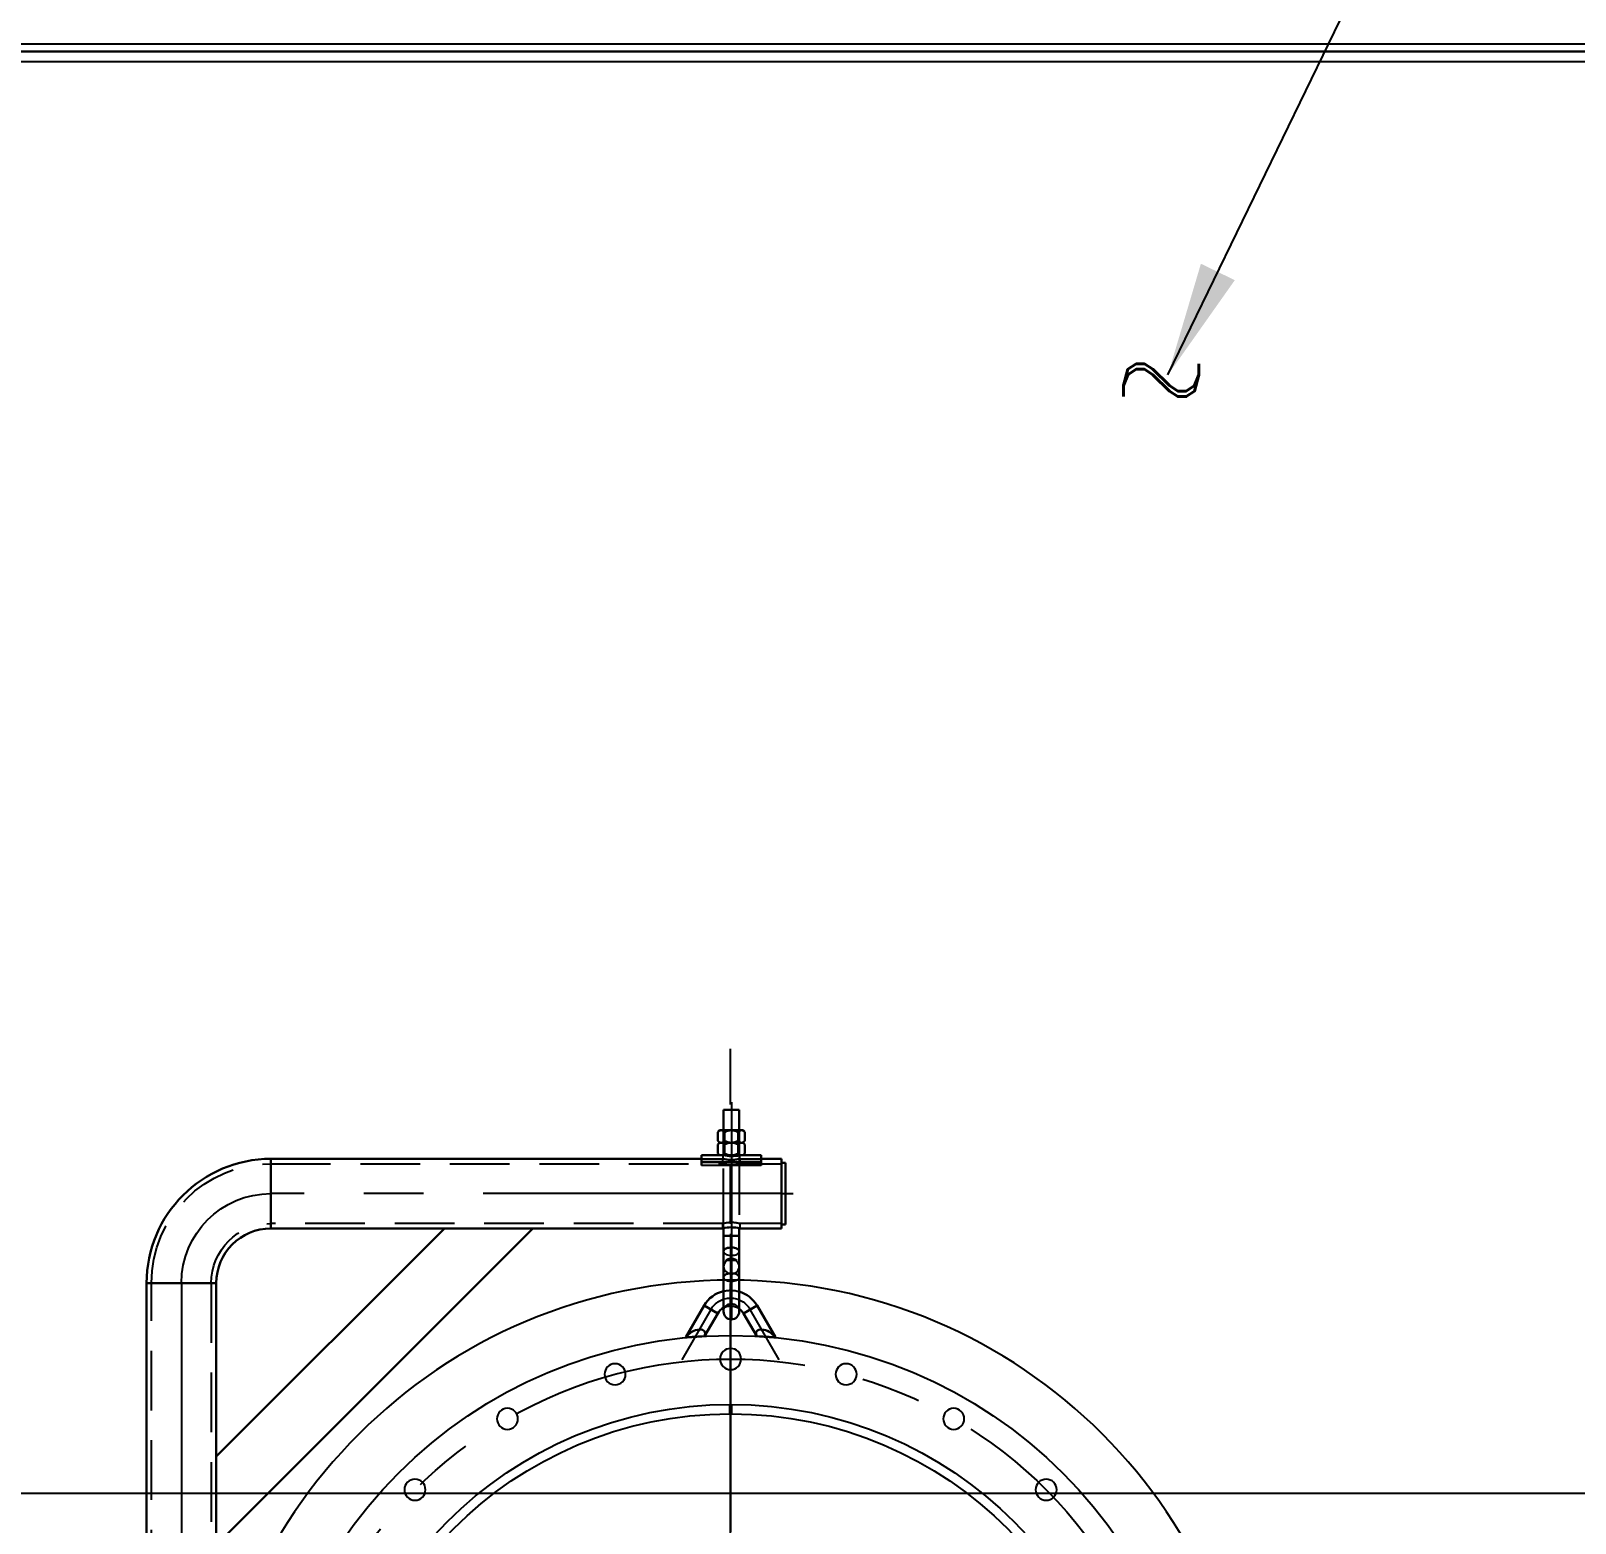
# Model space of a CAD drawing. Extents: x -1889 to 6398, y -470 to 1122.
# Drawn here: x 417 to 494.7, y 343.3 to 418.3 of the extents above; entities that cross this region are included whole.
import ezdxf
from ezdxf.enums import TextEntityAlignment as Align

# ---------------------------------------------------------------- set-up
doc = ezdxf.new("R2010")
doc.units = 0
doc.header["$LTSCALE"] = 12
doc.header["$MEASUREMENT"] = 0
doc.header["$PDMODE"] = 33
doc.header["$PDSIZE"] = -0.5
doc.linetypes.add('CENTER', pattern=[2, 1.25, -0.25, 0.25, -0.25])
doc.linetypes.add('HIDDEN', pattern=[0.375, 0.25, -0.125])
doc.layers.get('Defpoints').update_dxf_attribs({"linetype": 'CONTINUOUS'})
for name, color, linetype in [('6X20', 3, 'CONTINUOUS'), ('CENTER', 6, 'CENTER'), ('COVER', 3, 'CONTINUOUS'), ('DIM', 1, 'CONTINUOUS'), ('NECK', 242, 'CONTINUOUS'), ('REPAD', 7, 'CONTINUOUS'), ('SHELL', 40, 'CONTINUOUS'), ('TEXT', 4, 'CONTINUOUS')]:
    doc.layers.add(name, color=color, linetype=linetype)
for name, color, linetype, lineweight in [('AM_0', 7, 'CONTINUOUS', 30), ('AM_3', 6, 'HIDDEN', 25), ('AM_7', 142, 'CENTER', 25)]:
    doc.layers.add(name, color=color, linetype=linetype, lineweight=lineweight)
doc.styles.add('ROMANS', font='ROMANS.shx', dxfattribs={"width": 0.85, "height": 5.76})
doc.styles.get("Standard").update_dxf_attribs({"font": 'sanss___.ttf'})
doc.dimstyles.get("Standard").update_dxf_attribs({"dimtxt": 0.18, "dimasz": 0.18, "dimexe": 0.18, "dimexo": 0.0625, "dimgap": 0.09, "dimtad": 0, "dimtih": 1, "dimtoh": 1, "dimdec": 4, "dimzin": 0, "dimdsep": 46, "dimtxsty": 'Standard', "dimcen": 0.09, "dimadec": 0, "dimazin": 0, "dimtfac": 1, "dimtdec": 4, "dimtofl": 0, "dimtmove": 0, "dimatfit": 3, "dimfxl": 1, "dimtolj": 1, "dimtzin": 0, "dimarcsym": 0})

# ---------------------------------------------------------------- blocks, each defined once
blk = doc.blocks.new('*D208')
at = {"layer": 'Defpoints', "color": 0, "transparency": 16777216}
for p in [(505.303, 488.668), (384.928, 465.163), (505.303, 417.295)]:
    blk.add_point(p, dxfattribs=at)
at = {"layer": 'DIM', "color": 0, "lineweight": -2, "transparency": 16777216}
for p, q in [((384.928, 471.163), (384.928, 491.668)), ((505.303, 423.295), (505.303, 491.668)), ((390.688, 488.668), (425.271, 488.668)), ((499.543, 488.668), (464.96, 488.668))]:
    blk.add_line(p, q, dxfattribs=at)
at = {"layer": 'DIM', "color": 0, "transparency": 16777216}
for points in [[(390.688, 489.628), (390.688, 487.708), (384.928, 488.668)], [(499.543, 489.628), (499.543, 487.708), (505.303, 488.668)]]:
    blk.add_solid(points, dxfattribs=at)
at = {"layer": 'DIM', "color": 0, "transparency": 16777216, "char_height": 5.76, "attachment_point": 5, "style": 'ROMANS'}
for s, insert in [('\\A1;10\'-0{\\H1x;\\S3/8;}"', (445.115, 496.348)), ('\\A1;[120 3/8]\\P(ROOF)', (445.115, 477.971))]:
    blk.add_mtext(s, dxfattribs=dict(at, insert=insert))
blk = doc.blocks.new('A$C8cebc589')
at = {"layer": 'AM_0'}
for p, q in [((-0.432, 50.72), (-0.432, 49.697)), ((-0.432, 50.72), (0.355, 50.72)), ((0.355, 49.697), (0.355, 50.72)), ((-0.629, 49.697), (-0.721, 49.605)), ((-0.629, 49.697), (-0.55, 49.697)), ((-0.55, 49.697), (-0.039, 49.697)), ((-0.039, 49.697), (0.473, 49.697)), ((0.473, 49.697), (0.552, 49.697)), ((0.643, 49.605), (0.552, 49.697)), ((-0.721, 49.158), (-0.721, 49.605)), ((-0.721, 49.158), (-0.629, 49.067)), ((-0.629, 49.067), (-0.721, 48.976)), ((-0.721, 48.528), (-0.721, 48.976)), ((-0.629, 49.067), (-0.55, 49.067)), ((-0.55, 49.067), (-0.039, 49.067)), ((-0.38, 49.158), (-0.38, 49.605)), ((-0.38, 48.528), (-0.38, 48.976)), ((-0.039, 49.067), (0.473, 49.067)), ((0.302, 49.158), (0.302, 49.605)), ((0.302, 48.528), (0.302, 48.976)), ((0.473, 49.067), (0.552, 49.067)), ((0.552, 49.067), (0.643, 49.158)), ((0.643, 48.976), (0.552, 49.067)), ((0.643, 49.158), (0.643, 49.605)), ((0.643, 48.528), (0.643, 48.976)), ((-1.535, 48.258), (-2.558, 48.258)), ((-2.558, 44.758), (-2.558, 48.258)), ((-0.629, 48.437), (-1.535, 48.437)), ((-1.535, 48.088), (-1.535, 48.437)), ((-0.721, 48.528), (-0.629, 48.437)), ((-0.629, 48.437), (-0.55, 48.437)), ((-0.55, 48.437), (-0.039, 48.437)), ((-0.432, 48.437), (-0.432, 48.433)), ((-0.039, 48.437), (0.473, 48.437)), ((0.355, 48.433), (0.355, 48.437)), ((0.473, 48.437), (0.552, 48.437)), ((0.552, 48.437), (0.643, 48.528)), ((1.457, 48.437), (0.552, 48.437)), ((1.457, 48.088), (1.457, 48.437)), ((23.111, 48.258), (1.457, 48.258)), ((23.111, 44.758), (23.111, 48.258)), ((-2.558, 48.063), (-2.755, 48.063)), ((-2.755, 48.063), (-2.755, 44.953)), ((-1.535, 48.088), (-1.535, 47.941)), ((-1.535, 48.088), (1.457, 48.088)), ((1.457, 48.088), (1.457, 47.941)), ((-2.755, 44.953), (-2.558, 44.953)), ((-2.558, 44.758), (-0.469, 44.758)), ((-0.432, 44.767), (-0.432, 44.382)), ((-0.432, 44.382), (-0.432, 43.6)), ((-0.432, 44.382), (0.355, 44.382)), ((0.355, 44.382), (0.355, 44.767)), ((0.355, 43.6), (0.355, 44.382)), ((0.389, 44.758), (9.937, 44.758)), ((9.937, 44.758), (25.861, 28.834)), ((14.391, 44.758), (9.937, 44.758)), ((14.391, 44.758), (23.111, 44.758)), ((25.861, 33.288), (14.391, 44.758)), ((-0.432, 43.6), (-0.432, 42.302)), ((0.355, 42.302), (0.355, 43.6)), ((-0.432, 42.302), (-0.432, 40.579)), ((0.355, 40.579), (0.355, 42.302)), ((25.861, 42.008), (25.861, 33.288)), ((25.861, 42.008), (29.361, 42.008)), ((29.361, 25.197), (29.361, 42.008)), ((-1.33, 40.879), (-2.25, 39.285)), ((-1.33, 40.879), (-0.648, 40.485)), ((-1.313, 39.334), (-0.648, 40.485)), ((1.33, 40.879), (0.648, 40.485)), ((0.648, 40.485), (1.313, 39.334)), ((2.25, 39.285), (1.33, 40.879)), ((-2.25, 39.285), (-2.248, 39.285)), ((-1.315, 39.334), (-2.248, 39.285)), ((-1.315, 39.334), (-1.313, 39.334)), ((1.315, 39.334), (1.313, 39.334)), ((1.315, 39.334), (2.248, 39.285)), ((2.25, 39.285), (2.248, 39.285)), ((25.861, 28.834), (25.861, 33.288))]:
    blk.add_line(p, q, dxfattribs=at)
at = {"layer": 'AM_0', "flags": 128}
for points in [[(-0.432, 43.6), (-0.425, 43.638), (-0.404, 43.674), (-0.37, 43.708), (-0.324, 43.738), (-0.267, 43.763), (-0.202, 43.782), (-0.132, 43.795), (-0.057, 43.8), (0.017, 43.798), (0.09, 43.789), (0.158, 43.773), (0.219, 43.751), (0.271, 43.724), (0.311, 43.692), (0.339, 43.656), (0.353, 43.619), (0.355, 43.6)], [(-0.432, 42.302), (-0.425, 42.34), (-0.404, 42.377), (-0.37, 42.411), (-0.324, 42.441), (-0.267, 42.466), (-0.202, 42.485), (-0.132, 42.497), (-0.057, 42.503), (0.017, 42.501), (0.09, 42.492), (0.158, 42.476), (0.219, 42.454), (0.271, 42.426), (0.311, 42.394), (0.339, 42.359), (0.353, 42.321), (0.355, 42.302)]]:
    blk.add_lwpolyline(points, dxfattribs=at)
at = {"layer": 'AM_0'}
for centre, radius, start, end in [((-0.532, 49.459), 0.239, 94.28593, 142.08764), ((-0.569, 49.457), 0.24, 38.09652, 85.52991), ((-0.019, 48.941), 0.756, 91.50381, 118.49619), ((-0.058, 48.941), 0.756, 61.49657, 88.50343), ((0.491, 49.457), 0.24, 94.47009, 141.90348), ((0.455, 49.459), 0.239, 37.91236, 85.71407), ((-0.531, 49.307), 0.24, 218.09652, 265.52991), ((-0.532, 48.829), 0.239, 94.28593, 142.08764), ((-0.568, 49.305), 0.239, 274.28593, 322.08764), ((-0.569, 48.827), 0.24, 38.09652, 85.52991), ((-0.019, 49.824), 0.757, 241.5178, 268.4822), ((-0.019, 48.311), 0.756, 91.50381, 118.49619), ((-0.058, 49.822), 0.755, 271.48194, 298.51806), ((-0.058, 48.311), 0.756, 61.49657, 88.50343), ((0.491, 49.305), 0.239, 217.91236, 265.71407), ((0.491, 48.827), 0.24, 94.47009, 141.90348), ((0.454, 49.307), 0.24, 274.47009, 321.90348), ((0.455, 48.829), 0.239, 37.91236, 85.71407), ((-0.531, 48.677), 0.24, 218.09652, 265.52991), ((-0.568, 48.675), 0.239, 274.28593, 322.08764), ((-0.039, 50.342), 1.95, 257.92126, 282.23966), ((-0.019, 49.194), 0.757, 241.5178, 268.4822), ((-0.058, 49.192), 0.755, 271.48194, 298.51806), ((0.491, 48.675), 0.239, 217.91236, 265.71407), ((0.454, 48.677), 0.24, 274.47009, 321.90348), ((23.111, 42.008), 6.25, 0, 90), ((-0.032, 43.008), 1.804, 90.21798, 104.03747), ((-0.047, 42.997), 1.816, 76.09739, 89.73644), ((23.111, 42.008), 2.75, 0, 90), ((0, 40.111), 1.535, 106.35825, 150), ((0, 40.111), 1.535, 30, 76.63356), ((0, 40.111), 0.748, 125.31759, 150), ((-0.039, 40.579), 0.394, 180, 0), ((0, 40.111), 0.748, 30, 61.67168)]:
    blk.add_arc(centre, radius, start, end, dxfattribs=at)
for centre, major_axis, start_param, end_param in [((-1.805, 39.268), (0.497, 0.305), 5.597955, 8.539212), ((1.805, 39.268), (0.497, -0.305), 0.885566, 3.826823)]:
    blk.add_ellipse(centre, major_axis=major_axis, ratio=0.542956, start_param=start_param, end_param=end_param, dxfattribs=at)
at = {"layer": 'AM_3'}
for p, q in [((-0.432, 49.697), (-0.432, 48.437)), ((-0.379, 49.697), (-0.379, 49.067)), ((0.302, 49.067), (0.302, 49.697)), ((0.355, 48.437), (0.355, 49.697)), ((-0.379, 49.067), (-0.379, 48.437)), ((0.302, 48.437), (0.302, 49.067)), ((-0.467, 48.258), (-1.535, 48.258)), ((-0.447, 48.24), (-1.535, 48.24)), ((-0.472, 48.258), (-0.472, 48.008)), ((-0.452, 48.437), (-0.452, 48.239)), ((-0.432, 48.433), (-0.432, 44.767)), ((-0.068, 48.205), (0.016, 48.205)), ((0.355, 44.767), (0.355, 48.433)), ((0.375, 48.24), (0.375, 48.437)), ((1.457, 48.24), (0.375, 48.24)), ((1.457, 48.258), (0.392, 48.258)), ((0.394, 48.009), (0.394, 48.258)), ((-0.467, 48.01), (-2.558, 48.01)), ((-1.535, 47.941), (-1.535, 47.927)), ((-1.535, 47.927), (1.457, 47.927)), ((-0.071, 47.948), (0.007, 47.948)), ((23.111, 48.01), (0.391, 48.01)), ((1.457, 47.941), (1.457, 47.927)), ((-0.007, 45.068), (-0.084, 45.068)), ((-2.558, 45.006), (-0.469, 45.006)), ((-0.472, 45.007), (-0.472, 44.758)), ((0.355, 44.382), (-0.432, 44.382)), ((-0.009, 44.811), (-0.093, 44.81)), ((0.389, 45.006), (23.111, 45.006)), ((0.394, 44.758), (0.394, 45.007)), ((-0.311, 43.146), (0.233, 43.146)), ((-0.237, 43.203), (-0.257, 43.19)), ((26.109, 42.008), (26.109, -0.394)), ((29.113, -0.394), (29.113, 42.008)), ((-0.648, 40.485), (-1.33, 40.879)), ((0.648, 40.485), (1.33, 40.879)), ((-0.04, 35.905), (-0.039, 35.433)), ((0.039, 35.433), (0.04, 35.905))]:
    blk.add_line(p, q, dxfattribs=at)
at = {"layer": 'AM_3', "flags": 128}
for points in [[(0.355, 43.6), (0.353, 43.581), (0.339, 43.543), (0.311, 43.508), (0.271, 43.476), (0.219, 43.448), (0.158, 43.426), (0.09, 43.41), (0.017, 43.401), (-0.057, 43.399), (-0.132, 43.405), (-0.202, 43.417), (-0.267, 43.436), (-0.324, 43.461), (-0.37, 43.491), (-0.404, 43.525), (-0.425, 43.562), (-0.432, 43.6), (-0.432, 43.6)], [(0.257, 42.6), (0.156, 42.52), (0.096, 42.492), (0.028, 42.474), (-0.095, 42.473), (-0.202, 42.504), (-0.299, 42.565), (-0.379, 42.66), (-0.427, 42.783), (-0.432, 42.848), (-0.424, 42.916), (-0.404, 42.977), (-0.37, 43.036), (-0.276, 43.127), (-0.157, 43.181), (-0.028, 43.198), (0.097, 43.176), (0.208, 43.12), (0.293, 43.035), (0.344, 42.928), (0.353, 42.807), (0.316, 42.684), (0.257, 42.6)], [(-0.203, 43.217), (-0.228, 43.207), (-0.311, 43.146)], [(0.174, 43.193), (0.124, 43.221), (0.115, 43.225)], [(0.233, 43.146), (0.182, 43.188), (0.137, 43.213)], [(0.355, 42.302), (0.353, 42.283), (0.339, 42.246), (0.311, 42.21), (0.271, 42.178), (0.219, 42.151), (0.158, 42.128), (0.09, 42.113), (0.017, 42.104), (-0.057, 42.102), (-0.132, 42.107), (-0.202, 42.12), (-0.267, 42.139), (-0.324, 42.164), (-0.37, 42.194), (-0.404, 42.228), (-0.425, 42.264), (-0.432, 42.302), (-0.432, 42.302)]]:
    blk.add_lwpolyline(points, dxfattribs=at)
at = {"layer": 'AM_3'}
for centre, radius, start, end in [((-0.03, 50.019), 1.816, 256.09739, 269.73644), ((-0.039, 49.946), 1.755, 256.56017, 283.62108), ((-0.046, 50.007), 1.804, 270.21798, 284.03747), ((-0.027, 49.527), 1.581, 253.84558, 269.57615), ((-0.049, 49.514), 1.568, 270.35829, 286.28578), ((23.111, 42.008), 6.002, 0, 90), ((-0.029, 43.502), 1.568, 90.35829, 106.28578), ((-0.05, 43.489), 1.581, 73.84558, 89.57615), ((23.111, 42.008), 2.998, 0, 90), ((-0.039, 42.862), 0.394, 46.26684, 133.73316), ((0, 40.111), 1.535, 76.63356, 106.35825), ((-0.039, 40.579), 0.394, 0, 180), ((0, 40.111), 0.748, 61.67168, 125.31759)]:
    blk.add_arc(centre, radius, start, end, dxfattribs=at)
at = {"layer": 'AM_7'}
for p, q in [((-0.039, 51.114), (-0.039, 40.185)), ((-2.558, 46.508), (-3.149, 46.508)), ((-2.558, 46.508), (23.111, 46.508)), ((27.611, 42.008), (27.611, -0.787)), ((-2.447, 38.156), (-0.989, 40.682)), ((0.989, 40.682), (2.447, 38.156))]:
    blk.add_line(p, q, dxfattribs=at)
for centre, radius, start, end in [((23.111, 42.008), 4.5, 0, 90), ((0, 40.111), 1.142, 30, 150)]:
    blk.add_arc(centre, radius, start, end, dxfattribs=at)
at = {"layer": 'CENTER'}
blk.add_line((0, -45.009), (0, 53.791), dxfattribs=at)
blk.add_arc((0, 15.748), 22.441, 0, 180.06511, dxfattribs=at)
at = {"layer": 'COVER'}
for centre in [(0, 38.189), (-5.808, 37.424), (5.808, 37.424), (-11.22, 35.182), (11.22, 35.182), (-15.868, 31.616), (15.868, 31.616)]:
    blk.add_circle(centre, 0.531, dxfattribs=at)
blk.add_arc((0, 15.748), 23.622, 0, 180, dxfattribs=at)
at = {"layer": 'NECK'}
for radius, start, end in [(20.157, 0, 180), (19.685, 90.11459, 180), (19.685, 0, 89.88541)]:
    blk.add_arc((0, 15.748), radius, start, end, dxfattribs=at)

msp = doc.modelspace()

# ---------------------------------------------------------------- linework, layer by layer
at = {"layer": '6X20'}
for p, q in [((512.12783, 417.67039), (318.92783, 417.67039)), ((512.12783, 417.29539), (318.92783, 417.29539))]:
    msp.add_line(p, q, dxfattribs=at)
at = {"layer": 'CENTER'}
msp.add_line((452.21615, 357.84895), (452.21615, 269.24183), dxfattribs=at)
at = {"layer": 'REPAD'}
msp.add_lwpolyline([(465.52421, 274.79539, 0.26690306), (478.65365, 297.63914), (478.65365, 329.07664, 1), (425.77865, 329.07664), (425.77865, 297.63914, 0.26690306), (438.90809, 274.79539)], format="xyb", dxfattribs=at)
at = {"layer": 'SHELL'}
for p, q in [((318.55283, 417.29539), (505.30283, 417.29539)), ((318.55283, 416.79539), (505.30283, 416.79539)), ((264.92783, 344.79539), (504.92783, 344.79539))]:
    msp.add_line(p, q, dxfattribs=at)

# ---------------------------------------------------------------- block references
at = {"layer": 'COVER', "xscale": -1}
msp.add_blockref('A$C8cebc589', (452.21615, 313.35789), dxfattribs=at)

# ---------------------------------------------------------------- texts
at = {"layer": 'TEXT', "style": 'ROMANS', "width": 0.85}
msp.add_text('~', height=5.76, dxfattribs=at).set_placement((476.38537, 401.18222), align=Align.MIDDLE_RIGHT)

# ---------------------------------------------------------------- dimensions: what is measured, and where the dimension line sits
at = {"layer": 'DIM'}
dim = msp.add_linear_dim(base=(505.30283, 488.66813), p1=(384.92783, 465.16268), p2=(505.30283, 417.29539), text='<>\\P(ROOF)', dimstyle='Standard', override={"dimscale": 48, "dimtxt": 5.76, "dimasz": 0.12, "dimexe": 0.0625, "dimexo": 0.125, "dimgap": 0.02, "dimzin": 3, "dimlunit": 4, "dimpost": '\\X', "dimtxsty": 'ROMANS', "dimcen": 0}, dxfattribs=at)
dim.commit()
dim.dimension.update_dxf_attribs({"geometry": '*D208', "text_midpoint": (445.11533, 488.66813)})

# ---------------------------------------------------------------- leaders
at = {"layer": 'DIM', "annotation_type": 0, "has_hookline": 1, "hookline_direction": 0}
for points, text_width in [([(474.20152, 401.03279), (512.65677, 480.3252), (518.41677, 480.3252)], 42.89829), ([(393.95424, 416.79539), (407.0761, 445.73525), (412.8361, 445.73525)], 39.168)]:
    msp.add_leader(points, dimstyle='Standard', override={"dimscale": 48, "dimtxt": 5.76, "dimasz": 0.12, "dimexe": 0.0625, "dimexo": 0.125, "dimgap": 0.1, "dimzin": 3, "dimlunit": 4, "dimpost": '\\X', "dimtxsty": 'ROMANS', "dimcen": 0}, dxfattribs=dict(at, text_width=text_width))

doc.saveas('drawing.dxf')
